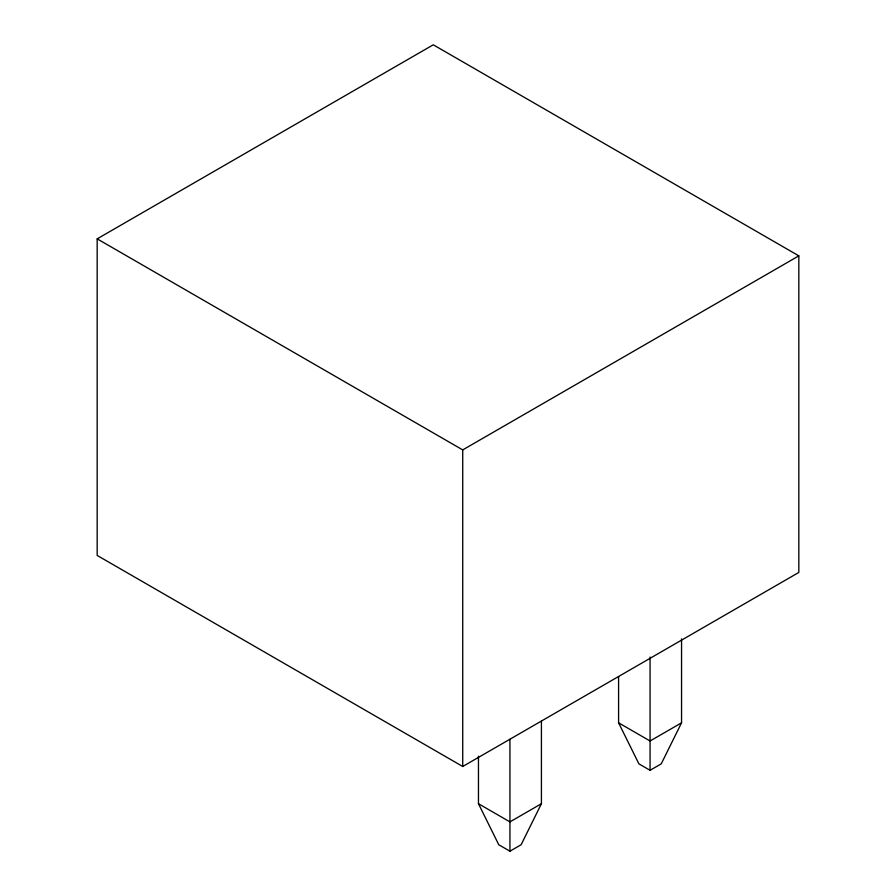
<?xml version="1.0" encoding="UTF-8"?>
<svg xmlns="http://www.w3.org/2000/svg" width="896" height="896" viewBox="0 0 896 896"><rect width="100%" height="100%" fill="white"/><g stroke="black" fill="none" stroke-linecap="round" stroke-linejoin="round"><path stroke-width="1.34" d="M541.419 721.168L541.419 803.712L521.114 844.749L509.936 851.2L498.77 844.749L478.464 803.712L478.464 756.146M681.554 638.87L681.554 722.814L661.237 763.851L650.07 770.302L638.904 763.851L618.587 722.814L618.587 676.637M97.171 238.851L433.272 44.8L798.829 255.853L798.829 572.432L462.728 766.483L97.171 555.43L97.171 238.851L462.728 449.904L798.829 255.853M541.419 803.712L509.936 821.89L478.464 803.712M681.554 722.814L650.07 740.981L618.587 722.814M650.07 657.037L650.07 770.302M509.936 739.346L509.936 851.2M462.728 449.904L462.728 766.483"/></g></svg>
